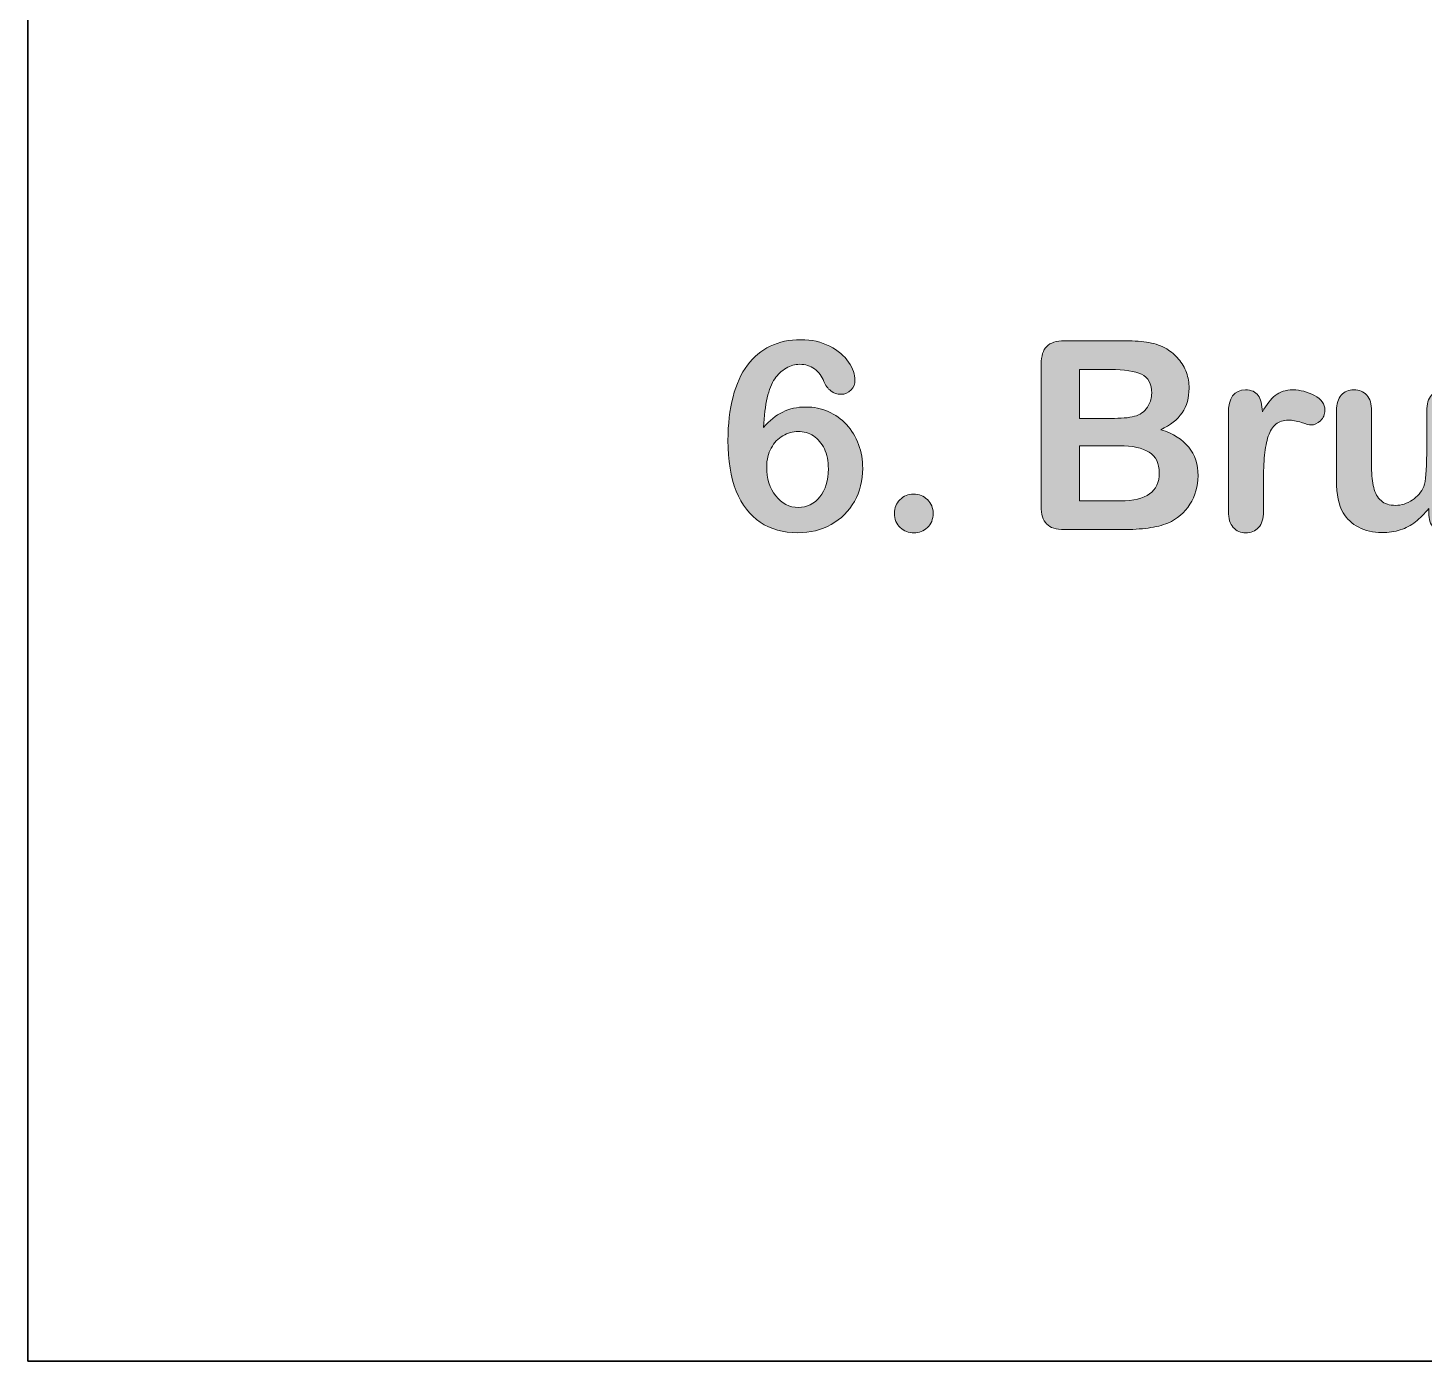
# Model space of a CAD drawing. Header units: millimetres. Extents: x 190 to 440, y -221 to -136.
# Drawn here: x 189.7 to 212.13, y -221.14 to -199.73 of the extents above; entities that cross this region are included whole.
import ezdxf

# ---------------------------------------------------------------- set-up
doc = ezdxf.new("R2010")
doc.units = ezdxf.units.MM
doc.header["$MEASUREMENT"] = 0
doc.layers.add('Layer 1', color=7, linetype='Continuous')

# ---------------------------------------------------------------- blocks, each defined once
blk = doc.blocks.new('block 8')
at = {"layer": 'Layer 1', "true_color": 0x231f20}
h = blk.add_hatch(color=250, dxfattribs=at)
h.dxf.hatch_style = 2
edge = h.paths.add_edge_path()
edge.add_spline(control_points=[(201.521, -206.147), (201.614, -206.035), (201.716, -205.953), (201.827, -205.899), (201.937, -205.845), (202.06, -205.818), (202.197, -205.818), (202.328, -205.818), (202.448, -205.843), (202.559, -205.892), (202.67, -205.941), (202.767, -206.01), (202.851, -206.1), (202.934, -206.191), (202.999, -206.297), (203.044, -206.42), (203.09, -206.542), (203.112, -206.671), (203.112, -206.804), (203.112, -206.999), (203.068, -207.175), (202.979, -207.333), (202.89, -207.492), (202.766, -207.616), (202.607, -207.704), (202.448, -207.793), (202.268, -207.838), (202.066, -207.838), (201.835, -207.838), (201.635, -207.781), (201.467, -207.668), (201.299, -207.555), (201.17, -207.388), (201.081, -207.167), (200.993, -206.946), (200.948, -206.675), (200.948, -206.356), (200.948, -206.095), (200.975, -205.862), (201.029, -205.657), (201.082, -205.452), (201.16, -205.282), (201.26, -205.146), (201.361, -205.011), (201.483, -204.909), (201.626, -204.841), (201.769, -204.772), (201.933, -204.737), (202.116, -204.737), (202.292, -204.737), (202.448, -204.772), (202.582, -204.841), (202.716, -204.909), (202.818, -204.995), (202.886, -205.097), (202.954, -205.199), (202.988, -205.297), (202.988, -205.39), (202.988, -205.447), (202.967, -205.498), (202.924, -205.544), (202.882, -205.591), (202.827, -205.614), (202.761, -205.614), (202.703, -205.614), (202.649, -205.595), (202.6, -205.559), (202.55, -205.522), (202.514, -205.472), (202.49, -205.407), (202.458, -205.324), (202.408, -205.258), (202.339, -205.207), (202.27, -205.157), (202.19, -205.132), (202.099, -205.132), (202.026, -205.132), (201.954, -205.153), (201.881, -205.195), (201.809, -205.237), (201.748, -205.294), (201.698, -205.366), (201.598, -205.512), (201.539, -205.772), (201.521, -206.147)], knot_values=[0, 0, 0, 0, 1, 1, 1, 2, 2, 2, 3, 3, 3, 4, 4, 4, 5, 5, 5, 6, 6, 6, 7, 7, 7, 8, 8, 8, 9, 9, 9, 10, 10, 10, 11, 11, 11, 12, 12, 12, 13, 13, 13, 14, 14, 14, 15, 15, 15, 16, 16, 16, 17, 17, 17, 18, 18, 18, 19, 19, 19, 20, 20, 20, 21, 21, 21, 22, 22, 22, 23, 23, 23, 24, 24, 24, 25, 25, 25, 26, 26, 26, 27, 27, 27, 28, 28, 28, 28], degree=3, periodic=1)
edge = h.paths.add_edge_path()
edge.add_spline(control_points=[(202.079, -207.431), (202.218, -207.431), (202.333, -207.374), (202.424, -207.26), (202.515, -207.146), (202.56, -206.997), (202.56, -206.813), (202.56, -206.687), (202.539, -206.579), (202.496, -206.489), (202.454, -206.399), (202.395, -206.33), (202.321, -206.282), (202.246, -206.235), (202.164, -206.211), (202.075, -206.211), (201.989, -206.211), (201.908, -206.234), (201.83, -206.279), (201.752, -206.325), (201.689, -206.391), (201.642, -206.477), (201.594, -206.563), (201.57, -206.664), (201.57, -206.779), (201.57, -206.965), (201.619, -207.121), (201.715, -207.245), (201.811, -207.369), (201.933, -207.431), (202.079, -207.431)], knot_values=[0, 0, 0, 0, 1, 1, 1, 2, 2, 2, 3, 3, 3, 4, 4, 4, 5, 5, 5, 6, 6, 6, 7, 7, 7, 8, 8, 8, 9, 9, 9, 10, 10, 10, 10], degree=3, periodic=1)
h = blk.add_hatch(color=250, dxfattribs=at)
h.dxf.hatch_style = 2
edge = h.paths.add_edge_path()
edge.add_spline(control_points=[(207.277, -207.786), (207.277, -207.786), (206.351, -207.786), (206.351, -207.786), (206.218, -207.786), (206.122, -207.756), (206.065, -207.696), (206.008, -207.636), (205.979, -207.541), (205.979, -207.41), (205.979, -207.41), (205.979, -205.132), (205.979, -205.132), (205.979, -204.998), (206.009, -204.902), (206.067, -204.844), (206.126, -204.785), (206.22, -204.756), (206.351, -204.756), (206.351, -204.756), (207.333, -204.756), (207.333, -204.756), (207.478, -204.756), (207.603, -204.765), (207.709, -204.783), (207.816, -204.801), (207.911, -204.835), (207.995, -204.886), (208.066, -204.929), (208.13, -204.983), (208.185, -205.048), (208.24, -205.114), (208.282, -205.186), (208.311, -205.265), (208.34, -205.345), (208.354, -205.428), (208.354, -205.516), (208.354, -205.82), (208.203, -206.042), (207.9, -206.182), (208.298, -206.309), (208.497, -206.556), (208.497, -206.922), (208.497, -207.092), (208.454, -207.244), (208.367, -207.38), (208.28, -207.516), (208.163, -207.616), (208.015, -207.681), (207.923, -207.719), (207.817, -207.746), (207.697, -207.762), (207.577, -207.778), (207.437, -207.786), (207.277, -207.786)], knot_values=[0, 0, 0, 0, 1, 1, 1, 2, 2, 2, 3, 3, 3, 4, 4, 4, 5, 5, 5, 6, 6, 6, 7, 7, 7, 8, 8, 8, 9, 9, 9, 10, 10, 10, 11, 11, 11, 12, 12, 12, 13, 13, 13, 14, 14, 14, 15, 15, 15, 16, 16, 16, 17, 17, 17, 18, 18, 18, 18], degree=3, periodic=1)
edge = h.paths.add_edge_path()
edge.add_spline(control_points=[(206.593, -205.217), (206.593, -205.217), (206.593, -206), (206.593, -206), (206.593, -206), (207.155, -206), (207.155, -206), (207.308, -206), (207.427, -205.986), (207.51, -205.957), (207.593, -205.928), (207.657, -205.873), (207.701, -205.791), (207.736, -205.734), (207.753, -205.669), (207.753, -205.597), (207.753, -205.444), (207.698, -205.343), (207.59, -205.292), (207.481, -205.242), (207.315, -205.217), (207.091, -205.217), (207.091, -205.217), (206.593, -205.217), (206.593, -205.217)], knot_values=[0, 0, 0, 0, 1, 1, 1, 2, 2, 2, 3, 3, 3, 4, 4, 4, 5, 5, 5, 6, 6, 6, 7, 7, 7, 8, 8, 8, 8], degree=3, periodic=1)
edge = h.paths.add_edge_path()
edge.add_spline(control_points=[(207.232, -206.44), (207.232, -206.44), (206.593, -206.44), (206.593, -206.44), (206.593, -206.44), (206.593, -207.325), (206.593, -207.325), (206.593, -207.325), (207.253, -207.325), (207.253, -207.325), (207.667, -207.325), (207.875, -207.176), (207.875, -206.877), (207.875, -206.724), (207.821, -206.613), (207.714, -206.544), (207.606, -206.475), (207.446, -206.44), (207.232, -206.44)], knot_values=[0, 0, 0, 0, 1, 1, 1, 2, 2, 2, 3, 3, 3, 4, 4, 4, 5, 5, 5, 6, 6, 6, 6], degree=3, periodic=1)
h = blk.add_hatch(color=250, dxfattribs=at)
h.dxf.hatch_style = 2
edge = h.paths.add_edge_path()
edge.add_spline(control_points=[(209.549, -207.023), (209.549, -207.023), (209.549, -207.495), (209.549, -207.495), (209.549, -207.609), (209.522, -207.695), (209.469, -207.752), (209.415, -207.809), (209.347, -207.838), (209.264, -207.838), (209.183, -207.838), (209.116, -207.809), (209.063, -207.751), (209.011, -207.693), (208.985, -207.608), (208.985, -207.495), (208.985, -207.495), (208.985, -205.924), (208.985, -205.924), (208.985, -205.67), (209.076, -205.543), (209.26, -205.543), (209.353, -205.543), (209.421, -205.573), (209.462, -205.632), (209.504, -205.691), (209.526, -205.779), (209.531, -205.895), (209.598, -205.779), (209.667, -205.691), (209.738, -205.632), (209.809, -205.573), (209.904, -205.543), (210.022, -205.543), (210.141, -205.543), (210.256, -205.573), (210.368, -205.632), (210.479, -205.691), (210.535, -205.77), (210.535, -205.868), (210.535, -205.937), (210.511, -205.994), (210.464, -206.038), (210.416, -206.083), (210.365, -206.106), (210.31, -206.106), (210.289, -206.106), (210.239, -206.093), (210.16, -206.067), (210.081, -206.042), (210.011, -206.029), (209.95, -206.029), (209.867, -206.029), (209.8, -206.051), (209.748, -206.094), (209.695, -206.138), (209.655, -206.202), (209.626, -206.287), (209.597, -206.373), (209.577, -206.475), (209.566, -206.592), (209.555, -206.71), (209.549, -206.854), (209.549, -207.023)], knot_values=[0, 0, 0, 0, 1, 1, 1, 2, 2, 2, 3, 3, 3, 4, 4, 4, 5, 5, 5, 6, 6, 6, 7, 7, 7, 8, 8, 8, 9, 9, 9, 10, 10, 10, 11, 11, 11, 12, 12, 12, 13, 13, 13, 14, 14, 14, 15, 15, 15, 16, 16, 16, 17, 17, 17, 18, 18, 18, 19, 19, 19, 20, 20, 20, 21, 21, 21, 21], degree=3, periodic=1)
h = blk.add_hatch(color=250, dxfattribs=at)
h.dxf.hatch_style = 2
edge = h.paths.add_edge_path()
edge.add_spline(control_points=[(212.203, -207.519), (212.203, -207.519), (212.203, -207.447), (212.203, -207.447), (212.136, -207.533), (212.065, -207.604), (211.99, -207.662), (211.916, -207.72), (211.835, -207.763), (211.746, -207.791), (211.658, -207.82), (211.558, -207.834), (211.445, -207.834), (211.308, -207.834), (211.186, -207.805), (211.078, -207.749), (210.97, -207.692), (210.886, -207.615), (210.827, -207.515), (210.756, -207.395), (210.721, -207.223), (210.721, -206.999), (210.721, -206.999), (210.721, -205.88), (210.721, -205.88), (210.721, -205.767), (210.747, -205.683), (210.798, -205.627), (210.849, -205.571), (210.916, -205.543), (211, -205.543), (211.086, -205.543), (211.155, -205.572), (211.207, -205.628), (211.259, -205.685), (211.285, -205.769), (211.285, -205.88), (211.285, -205.88), (211.285, -206.784), (211.285, -206.784), (211.285, -206.915), (211.296, -207.024), (211.319, -207.113), (211.341, -207.202), (211.38, -207.272), (211.437, -207.322), (211.495, -207.372), (211.572, -207.398), (211.67, -207.398), (211.765, -207.398), (211.855, -207.369), (211.939, -207.313), (212.023, -207.256), (212.084, -207.183), (212.123, -207.092), (212.154, -207.012), (212.17, -206.837), (212.17, -206.567), (212.17, -206.567), (212.17, -205.88), (212.17, -205.88), (212.17, -205.769), (212.196, -205.685), (212.249, -205.628), (212.301, -205.572), (212.369, -205.543), (212.453, -205.543), (212.537, -205.543), (212.605, -205.571), (212.656, -205.627), (212.707, -205.683), (212.732, -205.767), (212.732, -205.88), (212.732, -205.88), (212.732, -207.515), (212.732, -207.515), (212.732, -207.623), (212.708, -207.703), (212.659, -207.757), (212.61, -207.811), (212.547, -207.838), (212.47, -207.838), (212.393, -207.838), (212.329, -207.81), (212.279, -207.754), (212.228, -207.698), (212.203, -207.62), (212.203, -207.519)], knot_values=[0, 0, 0, 0, 1, 1, 1, 2, 2, 2, 3, 3, 3, 4, 4, 4, 5, 5, 5, 6, 6, 6, 7, 7, 7, 8, 8, 8, 9, 9, 9, 10, 10, 10, 11, 11, 11, 12, 12, 12, 13, 13, 13, 14, 14, 14, 15, 15, 15, 16, 16, 16, 17, 17, 17, 18, 18, 18, 19, 19, 19, 20, 20, 20, 21, 21, 21, 22, 22, 22, 23, 23, 23, 24, 24, 24, 25, 25, 25, 26, 26, 26, 27, 27, 27, 28, 28, 28, 29, 29, 29, 29], degree=3, periodic=1)
h = blk.add_hatch(color=250, dxfattribs=at)
h.dxf.hatch_style = 2
edge = h.paths.add_edge_path()
edge.add_spline(control_points=[(203.935, -207.838), (203.85, -207.838), (203.776, -207.81), (203.714, -207.755), (203.652, -207.7), (203.621, -207.623), (203.621, -207.524), (203.621, -207.44), (203.65, -207.367), (203.71, -207.307), (203.769, -207.246), (203.842, -207.216), (203.929, -207.216), (204.016, -207.216), (204.09, -207.246), (204.151, -207.306), (204.212, -207.365), (204.243, -207.438), (204.243, -207.524), (204.243, -207.621), (204.212, -207.698), (204.151, -207.754), (204.09, -207.81), (204.018, -207.838), (203.935, -207.838)], knot_values=[0, 0, 0, 0, 1, 1, 1, 2, 2, 2, 3, 3, 3, 4, 4, 4, 5, 5, 5, 6, 6, 6, 7, 7, 7, 8, 8, 8, 8], degree=3, periodic=1)
at = {"layer": 'Layer 1', "lineweight": 0}
for points, knots in [([(201.521, -206.147), (201.614, -206.035), (201.716, -205.953), (201.827, -205.899), (201.937, -205.845), (202.06, -205.818), (202.197, -205.818), (202.328, -205.818), (202.448, -205.843), (202.559, -205.892), (202.67, -205.941), (202.767, -206.01), (202.851, -206.1), (202.934, -206.191), (202.999, -206.297), (203.044, -206.42), (203.09, -206.542), (203.112, -206.671), (203.112, -206.804), (203.112, -206.999), (203.068, -207.175), (202.979, -207.333), (202.89, -207.492), (202.766, -207.616), (202.607, -207.704), (202.448, -207.793), (202.268, -207.838), (202.066, -207.838), (201.835, -207.838), (201.635, -207.781), (201.467, -207.668), (201.299, -207.555), (201.17, -207.388), (201.081, -207.167), (200.993, -206.946), (200.948, -206.675), (200.948, -206.356), (200.948, -206.095), (200.975, -205.862), (201.029, -205.657), (201.082, -205.452), (201.16, -205.282), (201.26, -205.146), (201.361, -205.011), (201.483, -204.909), (201.626, -204.841), (201.769, -204.772), (201.933, -204.737), (202.116, -204.737), (202.292, -204.737), (202.448, -204.772), (202.582, -204.841), (202.716, -204.909), (202.818, -204.995), (202.886, -205.097), (202.954, -205.199), (202.988, -205.297), (202.988, -205.39), (202.988, -205.447), (202.967, -205.498), (202.924, -205.544), (202.882, -205.591), (202.827, -205.614), (202.761, -205.614), (202.703, -205.614), (202.649, -205.595), (202.6, -205.559), (202.55, -205.522), (202.514, -205.472), (202.49, -205.407), (202.458, -205.324), (202.408, -205.258), (202.339, -205.207), (202.27, -205.157), (202.19, -205.132), (202.099, -205.132), (202.026, -205.132), (201.954, -205.153), (201.881, -205.195), (201.809, -205.237), (201.748, -205.294), (201.698, -205.366), (201.598, -205.512), (201.539, -205.772), (201.521, -206.147)], [0, 0, 0, 0, 1, 1, 1, 2, 2, 2, 3, 3, 3, 4, 4, 4, 5, 5, 5, 6, 6, 6, 7, 7, 7, 8, 8, 8, 9, 9, 9, 10, 10, 10, 11, 11, 11, 12, 12, 12, 13, 13, 13, 14, 14, 14, 15, 15, 15, 16, 16, 16, 17, 17, 17, 18, 18, 18, 19, 19, 19, 20, 20, 20, 21, 21, 21, 22, 22, 22, 23, 23, 23, 24, 24, 24, 25, 25, 25, 26, 26, 26, 27, 27, 27, 28, 28, 28, 28]), ([(207.277, -207.786), (207.277, -207.786), (206.351, -207.786), (206.351, -207.786), (206.218, -207.786), (206.122, -207.756), (206.065, -207.696), (206.008, -207.636), (205.979, -207.541), (205.979, -207.41), (205.979, -207.41), (205.979, -205.132), (205.979, -205.132), (205.979, -204.998), (206.009, -204.902), (206.067, -204.844), (206.126, -204.785), (206.22, -204.756), (206.351, -204.756), (206.351, -204.756), (207.333, -204.756), (207.333, -204.756), (207.478, -204.756), (207.603, -204.765), (207.709, -204.783), (207.816, -204.801), (207.911, -204.835), (207.995, -204.886), (208.066, -204.929), (208.13, -204.983), (208.185, -205.048), (208.24, -205.114), (208.282, -205.186), (208.311, -205.265), (208.34, -205.345), (208.354, -205.428), (208.354, -205.516), (208.354, -205.82), (208.203, -206.042), (207.9, -206.182), (208.298, -206.309), (208.497, -206.556), (208.497, -206.922), (208.497, -207.092), (208.454, -207.244), (208.367, -207.38), (208.28, -207.516), (208.163, -207.616), (208.015, -207.681), (207.923, -207.719), (207.817, -207.746), (207.697, -207.762), (207.577, -207.778), (207.437, -207.786), (207.277, -207.786)], [0, 0, 0, 0, 1, 1, 1, 2, 2, 2, 3, 3, 3, 4, 4, 4, 5, 5, 5, 6, 6, 6, 7, 7, 7, 8, 8, 8, 9, 9, 9, 10, 10, 10, 11, 11, 11, 12, 12, 12, 13, 13, 13, 14, 14, 14, 15, 15, 15, 16, 16, 16, 17, 17, 17, 18, 18, 18, 18]), ([(206.593, -205.217), (206.593, -205.217), (206.593, -206), (206.593, -206), (206.593, -206), (207.155, -206), (207.155, -206), (207.308, -206), (207.427, -205.986), (207.51, -205.957), (207.593, -205.928), (207.657, -205.873), (207.701, -205.791), (207.736, -205.734), (207.753, -205.669), (207.753, -205.597), (207.753, -205.444), (207.698, -205.343), (207.59, -205.292), (207.481, -205.242), (207.315, -205.217), (207.091, -205.217), (207.091, -205.217), (206.593, -205.217), (206.593, -205.217)], [0, 0, 0, 0, 1, 1, 1, 2, 2, 2, 3, 3, 3, 4, 4, 4, 5, 5, 5, 6, 6, 6, 7, 7, 7, 8, 8, 8, 8]), ([(209.549, -207.023), (209.549, -207.023), (209.549, -207.495), (209.549, -207.495), (209.549, -207.609), (209.522, -207.695), (209.469, -207.752), (209.415, -207.809), (209.347, -207.838), (209.264, -207.838), (209.183, -207.838), (209.116, -207.809), (209.063, -207.751), (209.011, -207.693), (208.985, -207.608), (208.985, -207.495), (208.985, -207.495), (208.985, -205.924), (208.985, -205.924), (208.985, -205.67), (209.076, -205.543), (209.26, -205.543), (209.353, -205.543), (209.421, -205.573), (209.462, -205.632), (209.504, -205.691), (209.526, -205.779), (209.531, -205.895), (209.598, -205.779), (209.667, -205.691), (209.738, -205.632), (209.809, -205.573), (209.904, -205.543), (210.022, -205.543), (210.141, -205.543), (210.256, -205.573), (210.368, -205.632), (210.479, -205.691), (210.535, -205.77), (210.535, -205.868), (210.535, -205.937), (210.511, -205.994), (210.464, -206.038), (210.416, -206.083), (210.365, -206.106), (210.31, -206.106), (210.289, -206.106), (210.239, -206.093), (210.16, -206.067), (210.081, -206.042), (210.011, -206.029), (209.95, -206.029), (209.867, -206.029), (209.8, -206.051), (209.748, -206.094), (209.695, -206.138), (209.655, -206.202), (209.626, -206.287), (209.597, -206.373), (209.577, -206.475), (209.566, -206.592), (209.555, -206.71), (209.549, -206.854), (209.549, -207.023)], [0, 0, 0, 0, 1, 1, 1, 2, 2, 2, 3, 3, 3, 4, 4, 4, 5, 5, 5, 6, 6, 6, 7, 7, 7, 8, 8, 8, 9, 9, 9, 10, 10, 10, 11, 11, 11, 12, 12, 12, 13, 13, 13, 14, 14, 14, 15, 15, 15, 16, 16, 16, 17, 17, 17, 18, 18, 18, 19, 19, 19, 20, 20, 20, 21, 21, 21, 21]), ([(212.203, -207.519), (212.203, -207.519), (212.203, -207.447), (212.203, -207.447), (212.136, -207.533), (212.065, -207.604), (211.99, -207.662), (211.916, -207.72), (211.835, -207.763), (211.746, -207.791), (211.658, -207.82), (211.558, -207.834), (211.445, -207.834), (211.308, -207.834), (211.186, -207.805), (211.078, -207.749), (210.97, -207.692), (210.886, -207.615), (210.827, -207.515), (210.756, -207.395), (210.721, -207.223), (210.721, -206.999), (210.721, -206.999), (210.721, -205.88), (210.721, -205.88), (210.721, -205.767), (210.747, -205.683), (210.798, -205.627), (210.849, -205.571), (210.916, -205.543), (211, -205.543), (211.086, -205.543), (211.155, -205.572), (211.207, -205.628), (211.259, -205.685), (211.285, -205.769), (211.285, -205.88), (211.285, -205.88), (211.285, -206.784), (211.285, -206.784), (211.285, -206.915), (211.296, -207.024), (211.319, -207.113), (211.341, -207.202), (211.38, -207.272), (211.437, -207.322), (211.495, -207.372), (211.572, -207.398), (211.67, -207.398), (211.765, -207.398), (211.855, -207.369), (211.939, -207.313), (212.023, -207.256), (212.084, -207.183), (212.123, -207.092), (212.154, -207.012), (212.17, -206.837), (212.17, -206.567), (212.17, -206.567), (212.17, -205.88), (212.17, -205.88), (212.17, -205.769), (212.196, -205.685), (212.249, -205.628), (212.301, -205.572), (212.369, -205.543), (212.453, -205.543), (212.537, -205.543), (212.605, -205.571), (212.656, -205.627), (212.707, -205.683), (212.732, -205.767), (212.732, -205.88), (212.732, -205.88), (212.732, -207.515), (212.732, -207.515), (212.732, -207.623), (212.708, -207.703), (212.659, -207.757), (212.61, -207.811), (212.547, -207.838), (212.47, -207.838), (212.393, -207.838), (212.329, -207.81), (212.279, -207.754), (212.228, -207.698), (212.203, -207.62), (212.203, -207.519)], [0, 0, 0, 0, 1, 1, 1, 2, 2, 2, 3, 3, 3, 4, 4, 4, 5, 5, 5, 6, 6, 6, 7, 7, 7, 8, 8, 8, 9, 9, 9, 10, 10, 10, 11, 11, 11, 12, 12, 12, 13, 13, 13, 14, 14, 14, 15, 15, 15, 16, 16, 16, 17, 17, 17, 18, 18, 18, 19, 19, 19, 20, 20, 20, 21, 21, 21, 22, 22, 22, 23, 23, 23, 24, 24, 24, 25, 25, 25, 26, 26, 26, 27, 27, 27, 28, 28, 28, 29, 29, 29, 29]), ([(202.079, -207.431), (202.218, -207.431), (202.333, -207.374), (202.424, -207.26), (202.515, -207.146), (202.56, -206.997), (202.56, -206.813), (202.56, -206.687), (202.539, -206.579), (202.496, -206.489), (202.454, -206.399), (202.395, -206.33), (202.321, -206.282), (202.246, -206.235), (202.164, -206.211), (202.075, -206.211), (201.989, -206.211), (201.908, -206.234), (201.83, -206.279), (201.752, -206.325), (201.689, -206.391), (201.642, -206.477), (201.594, -206.563), (201.57, -206.664), (201.57, -206.779), (201.57, -206.965), (201.619, -207.121), (201.715, -207.245), (201.811, -207.369), (201.933, -207.431), (202.079, -207.431)], [0, 0, 0, 0, 1, 1, 1, 2, 2, 2, 3, 3, 3, 4, 4, 4, 5, 5, 5, 6, 6, 6, 7, 7, 7, 8, 8, 8, 9, 9, 9, 10, 10, 10, 10]), ([(207.232, -206.44), (207.232, -206.44), (206.593, -206.44), (206.593, -206.44), (206.593, -206.44), (206.593, -207.325), (206.593, -207.325), (206.593, -207.325), (207.253, -207.325), (207.253, -207.325), (207.667, -207.325), (207.875, -207.176), (207.875, -206.877), (207.875, -206.724), (207.821, -206.613), (207.714, -206.544), (207.606, -206.475), (207.446, -206.44), (207.232, -206.44)], [0, 0, 0, 0, 1, 1, 1, 2, 2, 2, 3, 3, 3, 4, 4, 4, 5, 5, 5, 6, 6, 6, 6]), ([(203.935, -207.838), (203.85, -207.838), (203.776, -207.81), (203.714, -207.755), (203.652, -207.7), (203.621, -207.623), (203.621, -207.524), (203.621, -207.44), (203.65, -207.367), (203.71, -207.307), (203.769, -207.246), (203.842, -207.216), (203.929, -207.216), (204.016, -207.216), (204.09, -207.246), (204.151, -207.306), (204.212, -207.365), (204.243, -207.438), (204.243, -207.524), (204.243, -207.621), (204.212, -207.698), (204.151, -207.754), (204.09, -207.81), (204.018, -207.838), (203.935, -207.838)], [0, 0, 0, 0, 1, 1, 1, 2, 2, 2, 3, 3, 3, 4, 4, 4, 5, 5, 5, 6, 6, 6, 7, 7, 7, 8, 8, 8, 8])]:
    blk.add_open_spline(points, degree=3, knots=knots, dxfattribs=at)

msp = doc.modelspace()

# ---------------------------------------------------------------- linework, layer by layer
at = {"layer": 'Layer 1', "color": 7, "lineweight": 35, "true_color": 0xffffff}
msp.add_lwpolyline([(439.705, -221.141), (189.705, -221.141), (189.705, -136.141), (439.705, -136.141), (439.705, -221.141)], dxfattribs=at)

# ---------------------------------------------------------------- block references
at = {"layer": 'Layer 1'}
msp.add_blockref('block 8', (0, 0), dxfattribs=at)

doc.saveas('drawing.dxf')
